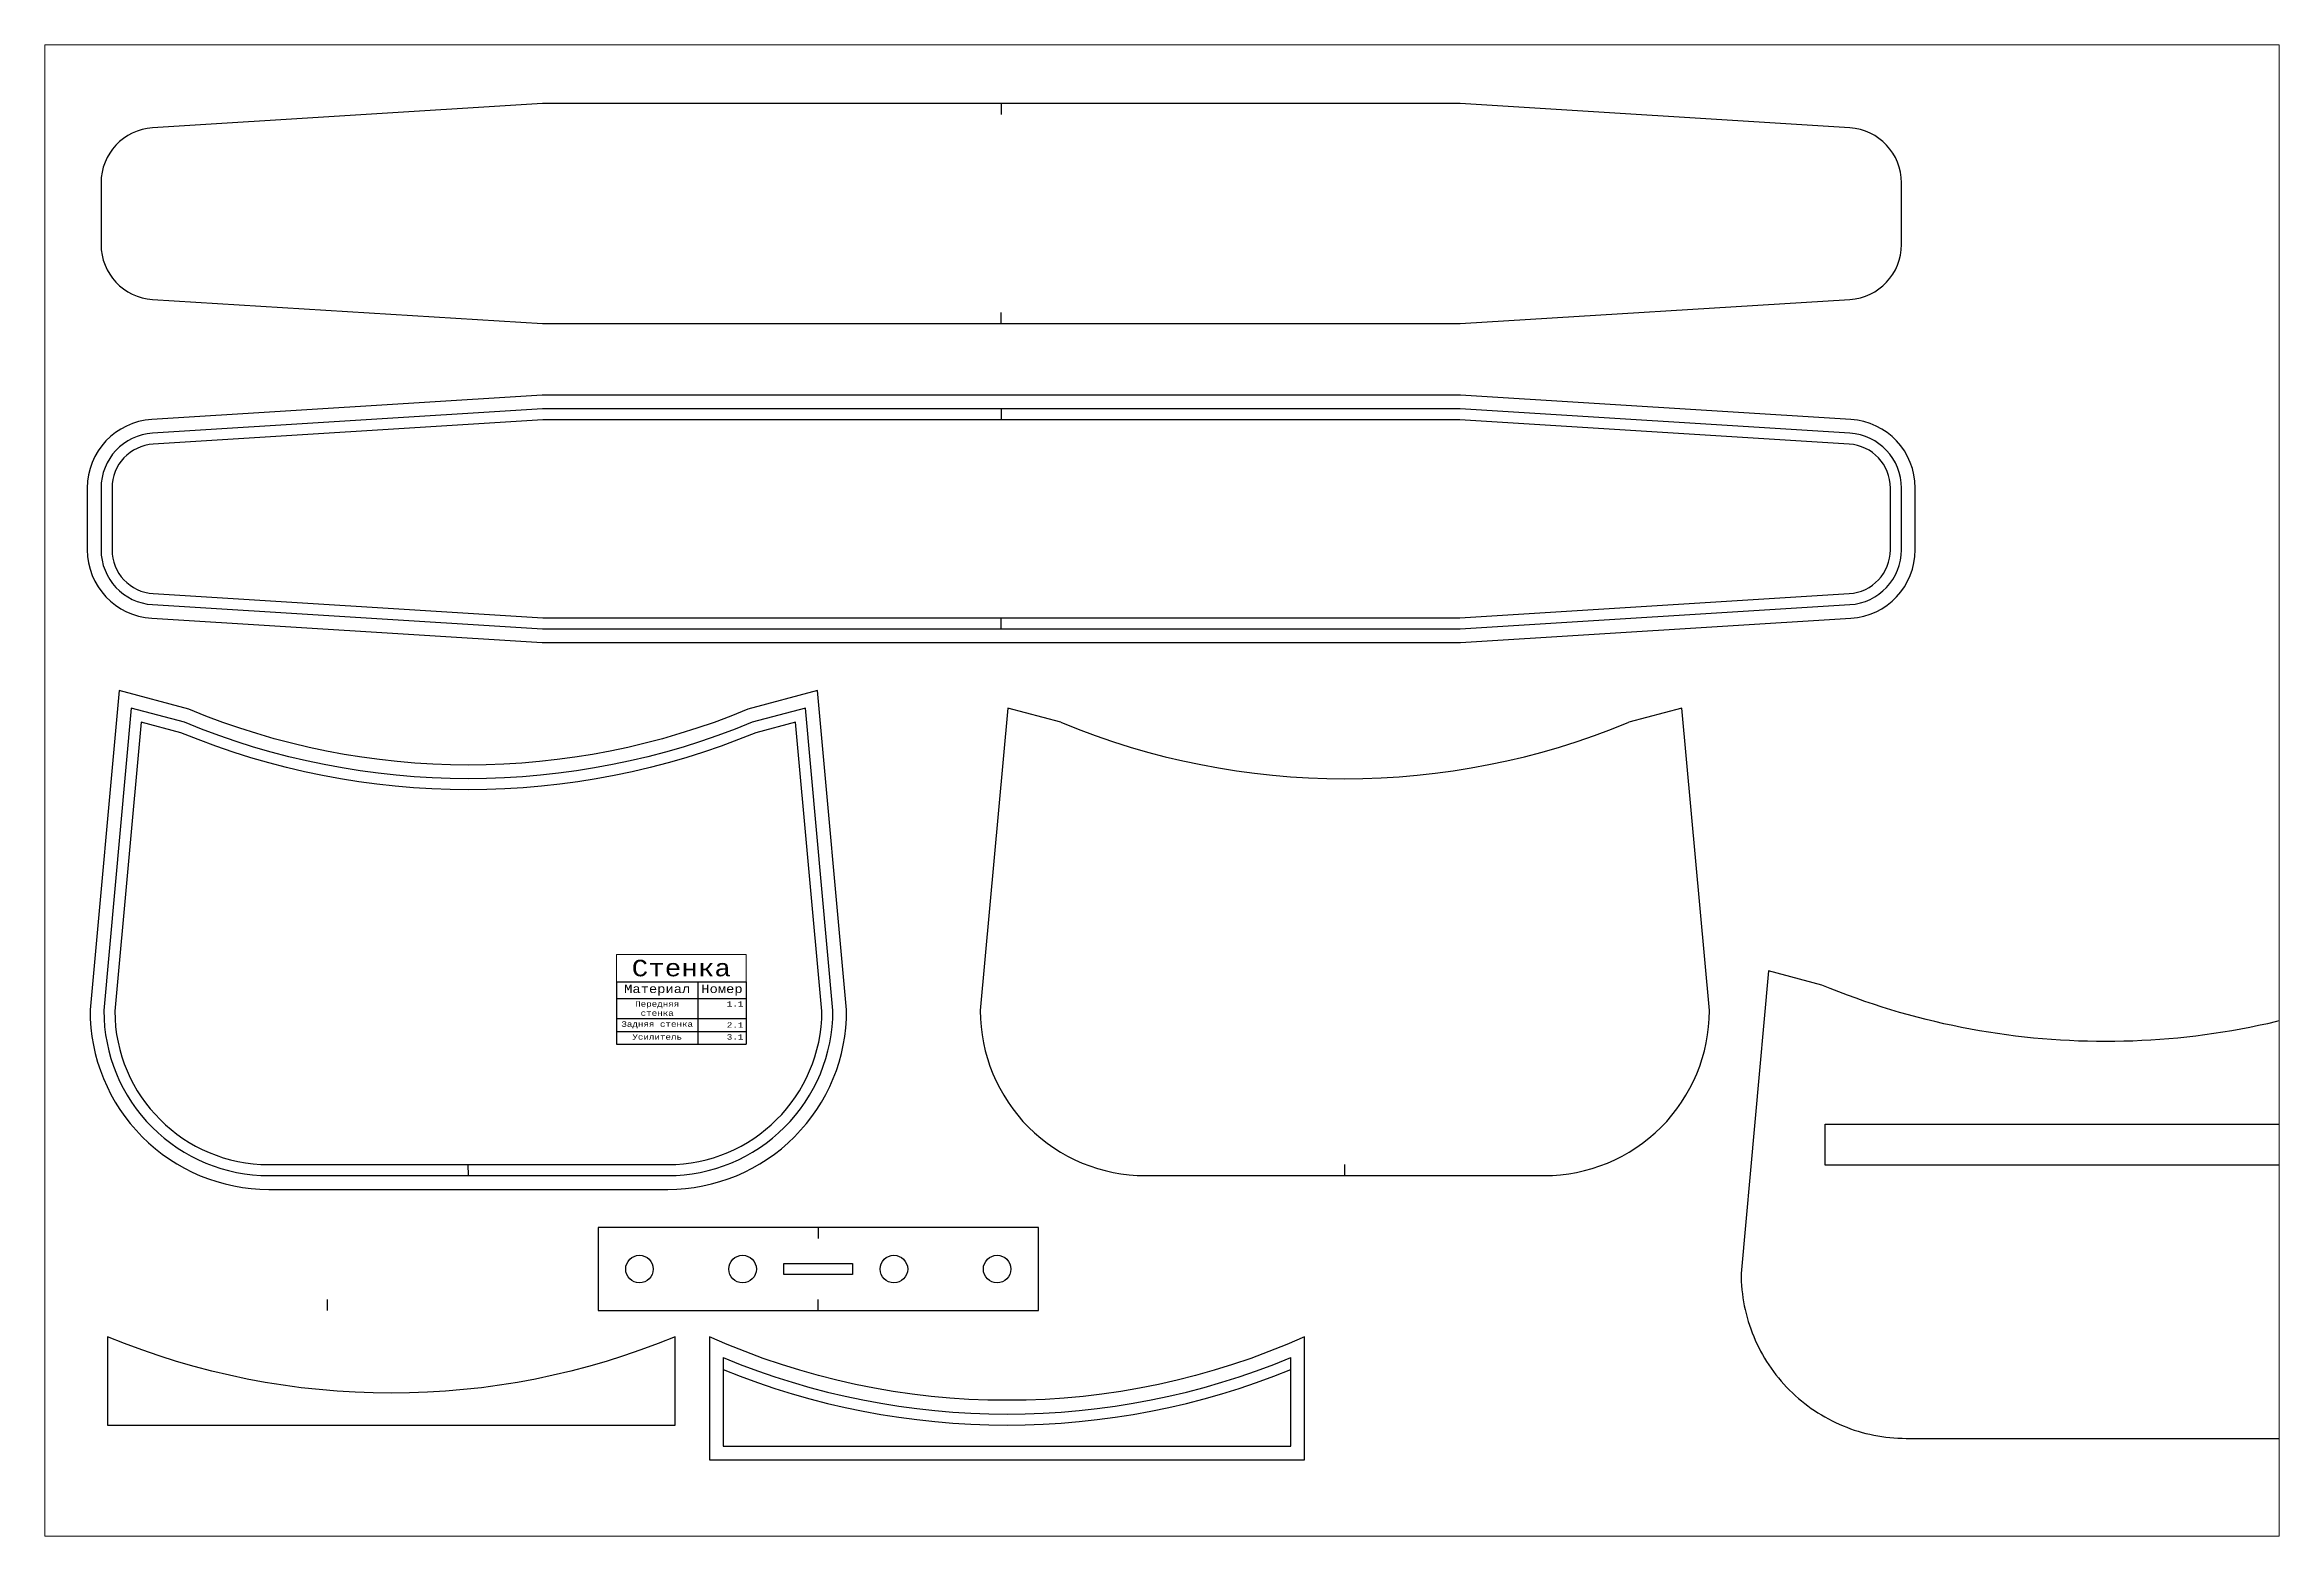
# Paper-space layout 'Лист1' of a CAD drawing. Header units: millimetres. Extents: x 8 to 820, y 6 to 548.
# The model-space entities are those that its viewports show. They can reach past a viewport. Long polylines and large blocks are cut down to what shows.
import ezdxf

# ---------------------------------------------------------------- set-up
doc = ezdxf.new("R2010")
doc.units = ezdxf.units.MM
doc.styles.add('спецификация', font='isocteur.ttf')

# ---------------------------------------------------------------- blocks, each defined once
blk = doc.blocks.new('*T2')
at = {"color": 254, "linetype": 'ByBlock', "lineweight": -2, "transparency": 16777216}
for p, q in [((0, -10), (47.09, -10)), ((0, -10), (0, -16)), ((29.55, -10), (29.55, -16)), ((47.09, -10), (47.09, -16))]:
    blk.add_line(p, q, dxfattribs=at)
at = {"color": 254, "linetype": 'ByBlock', "lineweight": -2, "true_color": 0xced3dc, "transparency": 16777216}
for p, q in [((0, -16), (47.09, -16)), ((0, -16), (0, -32.67)), ((29.55, -16), (29.55, -32.67)), ((47.09, -16), (47.09, -32.67)), ((0, -23.33), (47.09, -23.33)), ((0, -28), (47.09, -28)), ((0, -32.67), (47.09, -32.67))]:
    blk.add_line(p, q, dxfattribs=at)
at = {"layer": 'Defpoints', "color": 8, "linetype": 'ByBlock', "lineweight": 0, "transparency": 16777216}
for p, q in [((0, 0), (47.09, 0)), ((0, 0), (0, -10)), ((47.09, 0), (47.09, -10))]:
    blk.add_line(p, q, dxfattribs=at)
at = {"color": 151, "transparency": 16777216, "attachment_point": 5, "style": 'спецификация'}
for s, insert, char_height, width in [('Стенка', (23.55, -5), 6, 45.0923), ('Материал', (14.78, -13), 3, 27.5519), ('Номер', (38.32, -13), 3, 15.5404)]:
    blk.add_mtext(s, dxfattribs=dict(at, insert=insert, char_height=char_height, width=width))
at = {"color": 145, "transparency": 16777216, "char_height": 2, "style": 'спецификация'}
for s, insert, width, attachment_point in [('Задняя стенка ', (14.78, -24.33), 27.5519, 2), ('Передняя стенка', (14.78, -17), 27.5519, 2), ('1.1', (46.09, -17), 15.5404, 3), ('Усилитель', (14.78, -29), 27.5519, 2), ('3.1', (46.09, -29), 15.5404, 3), ('2.1', (46.09, -25.67), 15.5404, 6)]:
    blk.add_mtext(s, dxfattribs=dict(at, insert=insert, width=width, attachment_point=attachment_point))

msp = doc.modelspace()

# ---------------------------------------------------------------- linework, layer by layer
at = {"color": 183, "true_color": 0x8650ca}
for p, q in [((5065.686, 3577.767), (5065.686, 3573.767)), ((5065.686, 3497.767), (5065.686, 3501.767)), ((5065.686, 3466.779), (5065.686, 3462.779)), ((5065.686, 3386.779), (5065.686, 3390.779)), ((4871.997, 3187.978), (4871.9, 3191.977)), ((5190.567, 3187.978), (5190.589, 3191.978)), ((4999.176, 3169.066), (4999.176, 3165.066)), ((4820.818, 3138.941), (4820.818, 3142.941)), ((4999.176, 3138.941), (4999.176, 3142.941))]:
    msp.add_line(p, q, dxfattribs=at)
at = {"color": 43, "true_color": 0xebb062}
for p, q in [((5068.067, 3357.978), (5058.067, 3247.978)), ((5087.386, 3352.802), (5068.067, 3357.978)), ((5313.067, 3357.978), (5293.749, 3352.802)), ((5323.067, 3247.978), (5313.067, 3357.978)), ((4964.598, 3121.782), (4964.598, 3089.585)), ((5170.961, 3089.585), (5170.961, 3121.782)), ((4964.598, 3089.585), (5170.961, 3089.585))]:
    msp.add_line(p, q, dxfattribs=at)
at = {"color": 43}
for points in [[(4898.938, 3577.767), (4757.241, 3568.936, 0.3960984), (4738.485, 3548.974), (4738.485, 3526.559, 0.3960984), (4757.241, 3506.598), (4898.938, 3497.767), (5232.434, 3497.767), (5374.131, 3506.598, 0.3960984), (5392.887, 3526.559), (5392.887, 3548.974, 0.3960984), (5374.131, 3568.936), (5232.434, 3577.767)], [(5344.597, 3262.429), (5334.597, 3152.429, 0.4142136), (5394.597, 3092.429), (5539.597, 3092.429, 0.4142136), (5599.597, 3152.429), (5589.597, 3262.429), (5570.278, 3257.252, -0.1989124), (5363.915, 3257.252)], [(4740.818, 3129.381), (4740.818, 3097.184), (4947.181, 3097.184), (4947.181, 3129.381, -0.1989124)]]:
    msp.add_lwpolyline(points, format="xyb", close=True, dxfattribs=at)
at = {"color": 8, "true_color": 0x826a72}
for points in [[(5232.589, 3381.779), (5374.443, 3390.62, 0.3960984), (5397.887, 3415.571), (5397.887, 3437.987, 0.3960984), (5374.443, 3462.938), (5232.589, 3471.779), (4898.783, 3471.779), (4756.93, 3462.938, 0.3960984), (4733.485, 3437.987), (4733.485, 3415.571, 0.3960984), (4756.93, 3390.62), (4898.783, 3381.779)], [(4770.428, 3357.546), (4745.056, 3364.345), (4734.498, 3248.21, 0.4152563), (4799.497, 3182.978), (4944.497, 3182.978, 0.4152563), (5009.497, 3248.21), (4998.939, 3364.345), (4973.567, 3357.546, -0.1995532)], [(4959.598, 3129.381), (4959.598, 3084.585), (5175.961, 3084.585), (5175.961, 3129.381, -0.2137427)]]:
    msp.add_lwpolyline(points, format="xyb", close=True, dxfattribs=at)
at = {"color": 43, "true_color": 0xebb062}
for points in [[(5232.434, 3386.779), (5374.131, 3395.61, 0.3960984), (5392.887, 3415.571), (5392.887, 3437.987, 0.3960984), (5374.131, 3457.948), (5232.434, 3466.779), (4898.938, 3466.779), (4757.241, 3457.948, 0.3960984), (4738.485, 3437.987), (4738.485, 3415.571, 0.3960984), (4757.241, 3395.61), (4898.938, 3386.779)], [(4768.816, 3352.802), (4749.497, 3357.978), (4739.497, 3247.978, 0.4142136), (4799.497, 3187.978), (4944.497, 3187.978, 0.4142136), (5004.497, 3247.978), (4994.497, 3357.978), (4975.179, 3352.802, -0.1989124)]]:
    msp.add_lwpolyline(points, format="xyb", close=True, dxfattribs=at)
at = {"color": 253, "true_color": 0x8cbeb2}
for points in [[(5232.309, 3390.779), (5373.883, 3399.602, 0.3960984), (5388.887, 3415.571), (5388.887, 3437.987, 0.3960984), (5373.883, 3453.956), (5232.309, 3462.779), (4899.063, 3462.779), (4757.489, 3453.956, 0.3960984), (4742.485, 3437.987), (4742.485, 3415.571, 0.3960984), (4757.489, 3399.602), (4899.063, 3390.779)], [(4767.528, 3349.006), (4753.051, 3352.885), (4743.498, 3247.8, 0.4132812), (4799.497, 3191.978), (4944.497, 3191.978, 0.4132812), (5000.497, 3247.8), (4990.944, 3352.885), (4976.466, 3349.006, -0.1984126)]]:
    msp.add_lwpolyline(points, format="xyb", close=True, dxfattribs=at)
at = {"color": 43, "true_color": 0xebb062}
msp.add_lwpolyline([(5058.067, 3247.978, 0.4142136), (5118.067, 3187.978), (5263.067, 3187.978, 0.4142136), (5323.067, 3247.978)], format="xyb", dxfattribs=at)
at = {"color": 43}
msp.add_lwpolyline([(5365.097, 3206.728), (5569.097, 3206.728), (5569.097, 3191.728), (5365.097, 3191.728)], close=True, dxfattribs=at)
msp.add_lwpolyline([(5079.176, 3169.066), (4919.176, 3169.066), (4919.176, 3138.941), (5079.176, 3138.941), (5079.176, 3169.066)], dxfattribs=at)
at = {"color": 183, "true_color": 0x8650ca}
msp.add_lwpolyline([(4986.676, 3156.066), (4999.176, 3156.066), (5011.676, 3156.066), (5011.676, 3152.066), (4986.676, 3152.066)], close=True, dxfattribs=at)
for centre in [(4934.176, 3154.003), (4971.676, 3154.003), (5026.676, 3154.003), (5064.176, 3154.003)]:
    msp.add_circle(centre, 5, dxfattribs=at)
at = {"color": 43}
msp.add_arc((5190.567, 3601.904), 269.626, 247.5, 292.5, dxfattribs=at)
at = {"color": 43, "true_color": 0xebb062}
msp.add_arc((5067.78, 3370.884), 269.626, 247.5, 292.5, dxfattribs=at)
at = {"color": 253, "true_color": 0x8cbeb2}
msp.add_arc((5067.78, 3370.884), 273.626, 247.846504, 292.153496, dxfattribs=at)

# ---------------------------------------------------------------- block references
msp.add_blockref('*T2', (4925.852, 3268.405))

psp = doc.layouts.new('Лист1')

# ---------------------------------------------------------------- viewports
at = {"layer": '0', "color": 17, "view_target_point": (3510.331, 2228.652)}
psp.add_viewport(center=(414.26, 276.98), size=(812.2, 542.4094), view_center_point=(1613.779, 1099.359), view_height=542.40937, dxfattribs=at)

doc.saveas('drawing.dxf')
